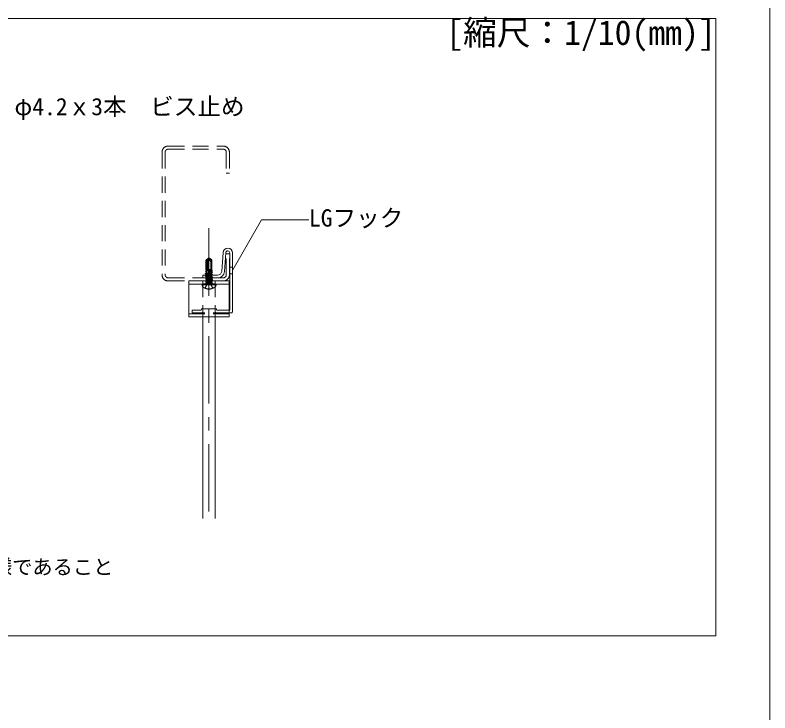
# Model space of a CAD drawing. Units: millimetres on the paper, enlarged 40 times, with parts at other scales. Extents: x -7800 to 7800, y -5387 to 5300.
# Drawn here: x 5561 to 7800, y -2105 to -35 of the extents above; entities that cross this region are included whole.
import ezdxf
from ezdxf.enums import TextEntityAlignment as Align

# ---------------------------------------------------------------- set-up
doc = ezdxf.new("R2010")
doc.units = ezdxf.units.MM
doc.header["$LTSCALE"] = 40
for name, pattern in [('CHAIN1', [8, 5, -1, 1, -1]), ('DASHED1', [1.8, 1.2, -0.6]), ('LONG_DASHED1', [7, 6, -1])]:
    doc.linetypes.add(name, pattern=pattern)
for name, color, linetype, lineweight in [('4-0_中心線', 4, 'CHAIN1', 9), ('4-1_吊り材', 7, 'Continuous', 18), ('4-6_文字', 7, 'Continuous', 18), ('4-9_躯体他', 4, 'DASHED1', 9), ('4-B_補強金具・金具・その他', 3, 'Continuous', 18), ('4-C_ビス・アンカーボルト・強調図形', 2, 'Continuous', 25), ('F-3_野縁', 3, 'Continuous', 18)]:
    doc.layers.add(name, color=color, linetype=linetype, lineweight=lineweight)
doc.layers.add('F-6_文字', color=7, linetype='Continuous')
doc.styles.add('ＭＳ ゴシック', font='')
doc.styles.get('ＭＳ ゴシック').set_extended_font_data('MS Gothic')

msp = doc.modelspace()

# ---------------------------------------------------------------- linework, layer by layer
at = {"layer": '4-0_中心線'}
msp.add_line((6136.21, -667.43), (6136.21, -1527.62), dxfattribs=at)
at = {"layer": '4-1_吊り材', "linetype": 'DASHED1'}
for p, q in [((6118.21, -823.6), (6118.21, -930)), ((6118.21, -823.6), (6154.21, -823.6)), ((6154.21, -823.6), (6154.21, -930))]:
    msp.add_line(p, q, dxfattribs=at)
at = {"layer": '4-1_吊り材'}
for p, q in [((6118.21, -930), (6118.21, -1527.62)), ((6154.21, -930), (6154.21, -1527.62))]:
    msp.add_line(p, q, dxfattribs=at)
at = {"layer": '4-6_文字'}
msp.add_lwpolyline([(6206.93, -790.51), (6292.24, -642.73), (6432.71, -642.73)], dxfattribs=at)
at = {"layer": '4-9_躯体他'}
for p, q in [((6015.25, -423.6), (6178.45, -423.6)), ((5996.85, -442), (5996.85, -805.2)), ((6006.05, -442), (6006.05, -805.2)), ((6015.25, -432.8), (6178.45, -432.8)), ((6196.85, -442), (6196.85, -503.6)), ((6196.85, -805.2), (6196.85, -743.6)), ((6015.25, -814.4), (6178.45, -814.4)), ((6015.25, -823.6), (6178.45, -823.6))]:
    msp.add_line(p, q, dxfattribs=at)
for points in [[(6187.65, -442), (6187.65, -503.6), (6196.85, -503.6)], [(6187.65, -805.2), (6187.65, -743.6), (6196.85, -743.6)]]:
    msp.add_lwpolyline(points, dxfattribs=at)
for centre, radius, start, end in [((6015.25, -442), 18.4, 90, 180), ((6178.45, -442), 18.4, 0, 90), ((6015.25, -442), 9.2, 90, 180), ((6178.45, -442), 9.2, 0, 90), ((6015.25, -805.2), 18.4, 180, 270), ((6015.25, -805.2), 9.2, 180, 270), ((6178.45, -805.2), 18.4, 270, 0), ((6178.45, -805.2), 9.2, 270, 0)]:
    msp.add_arc(centre, radius, start, end, dxfattribs=at)
at = {"layer": '4-B_補強金具・金具・その他'}
for p, q in [((6173.91, -795.18), (6177.81, -739.37)), ((6181.89, -795.74), (6185.79, -739.93)), ((6197.78, -740.35), (6197.78, -910.1)), ((6205.78, -740.35), (6205.99, -913.89)), ((6196.21, -823.6), (6076.21, -823.6)), ((6161.94, -806.35), (6117.78, -806.35)), ((6117.78, -806.35), (6117.78, -814.35)), ((6161.94, -814.35), (6117.78, -814.35)), ((6196.21, -930), (6196.21, -823.6)), ((6196.21, -910.1), (6197.78, -910.1)), ((6170.15, -930), (6102.26, -930)), ((6201.99, -918.1), (6196.21, -918.1))]:
    msp.add_line(p, q, dxfattribs=at)
at = {"layer": '4-B_補強金具・金具・その他', "linetype": 'DASHED1'}
for p, q in [((6197.78, -782.35), (6205.78, -782.35)), ((6197.78, -802.35), (6205.78, -802.35)), ((6196.21, -832.8), (6076.21, -832.8)), ((6086.21, -910.1), (6112.21, -910.1)), ((6086.21, -910.1), (6086.21, -918.1)), ((6114.21, -906.1), (6154.21, -906.1)), ((6118.21, -914.1), (6118.21, -906.1)), ((6158.21, -906.1), (6154.21, -906.1)), ((6154.21, -914.1), (6154.21, -906.1)), ((6160.21, -910.1), (6196.21, -910.1)), ((6196.21, -920.8), (6076.21, -920.8)), ((6196.21, -918.1), (6086.21, -918.1))]:
    msp.add_line(p, q, dxfattribs=at)
at = {"layer": '4-B_補強金具・金具・その他'}
msp.add_lwpolyline([(6196.21, -930), (6076.21, -930), (6076.21, -823.6)], dxfattribs=at)
for centre, radius, start, end in [((6191.78, -740.35), 14, 0, 176), ((6191.78, -740.35), 6, 0, 176), ((6161.94, -794.35), 12, 270, 356), ((6161.94, -794.35), 20, 270, 356), ((6201.99, -914.1), 4, 270, 3)]:
    msp.add_arc(centre, radius, start, end, dxfattribs=at)
at = {"layer": '4-B_補強金具・金具・その他', "linetype": 'DASHED1'}
for centre, radius, start, end in [((6110.42, -906.71), 3.83, 297.7261, 9.1438), ((6114.21, -914.1), 4, 270, 360), ((6158.21, -914.1), 4, 180, 270), ((6161.99, -906.71), 3.83, 170.8562, 242.2739)]:
    msp.add_arc(centre, radius, start, end, dxfattribs=at)
at = {"layer": '4-C_ビス・アンカーボルト・強調図形'}
for p, q in [((6134.4, -756.9), (6127.71, -761.59)), ((6131.71, -766.02), (6135.76, -759)), ((6136.21, -756.5), (6134.4, -756.9)), ((6138.01, -756.9), (6136.21, -756.5)), ((6136.7, -758.7), (6136.21, -756.5)), ((6144.71, -761.59), (6138.01, -756.9)), ((6130.21, -762.89), (6127.71, -761.59)), ((6127.71, -790.3), (6127.71, -761.59)), ((6131.71, -766.02), (6131.71, -792.8)), ((6135.95, -763.52), (6135.21, -764.82)), ((6135.21, -764.82), (6135.21, -796)), ((6139.74, -762.99), (6139.4, -762.75)), ((6141.71, -766.77), (6141.71, -790.3)), ((6143.46, -762.74), (6144.71, -761.59)), ((6144.71, -790.3), (6144.71, -761.59)), ((6125.71, -801.79), (6128.71, -800.05)), ((6125.71, -801.79), (6130.71, -800.95)), ((6125.71, -802.29), (6130.74, -801.44)), ((6125.71, -802.29), (6125.71, -801.79)), ((6125.71, -802.29), (6128.71, -804.02)), ((6125.71, -808.84), (6146.71, -805.31)), ((6125.71, -809.34), (6146.71, -805.81)), ((6126.22, -795.53), (6130.38, -794.87)), ((6126.22, -795.53), (6127.02, -796)), ((6126.59, -794.23), (6130.3, -793.36)), ((6127.02, -796), (6128.71, -796.97)), ((6127.71, -790.3), (6129.13, -790.3)), ((6128.71, -793), (6128.71, -790.3)), ((6129.27, -792.87), (6128.71, -793)), ((6128.71, -796.97), (6129.48, -796.79)), ((6128.71, -800.05), (6128.71, -796.97)), ((6129.65, -799.83), (6128.71, -800.05)), ((6143.71, -803.58), (6128.71, -807.1)), ((6128.71, -804.02), (6129.87, -803.75)), ((6128.71, -807.1), (6128.71, -804.02)), ((6129.13, -790.3), (6129.27, -792.87)), ((6137.13, -792.8), (6129.26, -792.8)), ((6130.3, -793.36), (6129.27, -792.87)), ((6129.48, -796.79), (6129.85, -796)), ((6129.48, -796.79), (6129.65, -799.83)), ((6130.71, -800.95), (6129.65, -799.83)), ((6129.85, -796), (6130.38, -794.87)), ((6129.87, -803.75), (6130.74, -801.44)), ((6129.87, -803.75), (6129.94, -804.98)), ((6130.3, -793.36), (6130.38, -794.87)), ((6130.71, -800.95), (6130.74, -801.44)), ((6136.27, -796), (6134.04, -804.27)), ((6134.47, -802.66), (6143.71, -800.49)), ((6134.47, -802.66), (6136.08, -800.55)), ((6135.21, -796), (6135.21, -799.94)), ((6143.71, -796.53), (6135.61, -798.43)), ((6136.21, -800.02), (6135.61, -798.43)), ((6136.08, -800.55), (6146.71, -798.76)), ((6136.22, -800.02), (6136.08, -800.55)), ((6136.21, -800.02), (6146.71, -798.26)), ((6137.81, -790.3), (6136.27, -796)), ((6136.5, -795.14), (6143.71, -793.44)), ((6136.5, -795.14), (6137.93, -793.68)), ((6140.23, -790.3), (6137.65, -790.9)), ((6138.54, -791.43), (6137.65, -790.9)), ((6137.81, -790.3), (6144.71, -790.3)), ((6138.54, -791.43), (6137.93, -793.68)), ((6137.93, -793.68), (6145.33, -792.5)), ((6138.54, -791.43), (6143.39, -790.3)), ((6145.33, -792.5), (6143.71, -793.44)), ((6143.71, -796), (6143.71, -793.44)), ((6143.71, -796.53), (6143.71, -796)), ((6146.71, -798.26), (6143.71, -796.53)), ((6146.71, -798.76), (6143.71, -800.49)), ((6143.71, -803.58), (6143.71, -800.49)), ((6146.71, -805.31), (6143.71, -803.58)), ((6146.71, -805.81), (6143.71, -807.54)), ((6145.33, -792.5), (6144.71, -790.3)), ((6146.71, -798.76), (6146.71, -798.26)), ((6146.71, -805.81), (6146.71, -805.31)), ((6125.71, -808.84), (6128.71, -807.1)), ((6125.71, -809.34), (6125.71, -808.84)), ((6125.71, -809.34), (6128.71, -811.07)), ((6128.37, -814.35), (6128.71, -814.15)), ((6128.71, -811.07), (6143.71, -807.54)), ((6143.71, -810.63), (6128.71, -814.15)), ((6128.71, -814.15), (6128.71, -811.07)), ((6134.87, -814.35), (6146.71, -812.36)), ((6143.71, -810.63), (6143.71, -807.54)), ((6116.21, -835.3), (6116.21, -836.8)), ((6156.21, -835.3), (6116.21, -835.3)), ((6153.71, -832.8), (6118.71, -832.8)), ((6156.21, -835.3), (6156.21, -836.8))]:
    msp.add_line(p, q, dxfattribs=at)
at = {"layer": '4-C_ビス・アンカーボルト・強調図形', "linetype": 'DASHED1'}
for p, q in [((6125.71, -815.89), (6128.29, -814.4)), ((6125.71, -815.89), (6134.58, -814.4)), ((6125.71, -816.39), (6137.56, -814.4)), ((6125.71, -816.39), (6125.71, -815.89)), ((6125.71, -816.39), (6128.71, -818.12)), ((6125.95, -822.8), (6146.71, -819.41)), ((6125.95, -822.8), (6128.71, -821.2)), ((6126.16, -823.7), (6125.95, -822.8)), ((6126.16, -823.7), (6146.71, -819.91)), ((6126.16, -823.7), (6128.48, -825.04)), ((6143.92, -824.86), (6128.23, -828.53)), ((6128.23, -828.53), (6128.48, -825.04)), ((6128.48, -825.04), (6143.71, -821.64)), ((6128.64, -828.8), (6145.73, -825.9)), ((6128.71, -818.12), (6143.71, -814.59)), ((6143.71, -817.68), (6128.71, -821.2)), ((6128.71, -821.2), (6128.71, -818.12)), ((6140.98, -828.8), (6145.3, -827.78)), ((6144.05, -814.4), (6143.71, -814.59)), ((6143.71, -817.68), (6143.71, -814.59)), ((6146.71, -819.41), (6143.71, -817.68)), ((6146.71, -819.91), (6143.71, -821.64)), ((6143.71, -821.75), (6143.71, -821.64)), ((6143.92, -824.86), (6143.71, -821.75)), ((6145.73, -825.9), (6143.92, -824.86)), ((6145.3, -827.78), (6144.17, -828.42)), ((6145.3, -827.78), (6145.73, -825.9)), ((6146.71, -819.91), (6146.71, -819.41)), ((6125.71, -832.8), (6127.29, -831.21)), ((6127.36, -828.8), (6127.29, -831.21)), ((6127.29, -831.21), (6145.12, -831.21)), ((6145.06, -828.8), (6127.36, -828.8)), ((6136.21, -830.07), (6130.48, -833.11)), ((6136.21, -830.07), (6141.93, -833.11)), ((6142.65, -828.8), (6144.17, -828.42)), ((6144.2, -828.8), (6144.17, -828.42)), ((6145.06, -828.8), (6145.12, -831.21)), ((6146.71, -832.8), (6145.12, -831.21))]:
    msp.add_line(p, q, dxfattribs=at)
at = {"layer": '4-C_ビス・アンカーボルト・強調図形', "linetype": 'LONG_DASHED1'}
for p, q in [((6124.71, -844.69), (6130.48, -833.11)), ((6147.71, -844.69), (6141.93, -833.11))]:
    msp.add_line(p, q, dxfattribs=at)
at = {"layer": '4-C_ビス・アンカーボルト・強調図形'}
for points in [[(6135.76, -759), (6130.21, -762.89), (6130.21, -792.8)], [(6134.4, -756.9), (6135.76, -759), (6136.21, -756.5)], [(6126.22, -795.53), (6126.59, -794.23), (6128.71, -793)], [(6137.85, -814.35), (6146.71, -812.86), (6144.13, -814.35)], [(6146.71, -812.86), (6146.71, -812.36), (6143.71, -810.63)]]:
    msp.add_lwpolyline(points, dxfattribs=at)
for centre, radius, start, end in [((6130.13, -760.16), 6.72, 329.99998, 12.5), ((6143.26, -757.25), 6.72, 192.5, 235), ((6138.03, -764.72), 2.4, 54.99998, 149.99998), ((6137.1, -766.77), 4.61, 0, 54.99998), ((6141.45, -760.56), 2.97, 235, 312.84566), ((6147.2, -766.77), 5.49, 132.84566, 180), ((6131.46, -801.55), 3.75, 246.07925, 313.5446), ((6118.71, -835.3), 2.5, 90, 180), ((6122.21, -836.8), 6, 180, 238.10921), ((6136.21, -814.3), 32.5, 238.10921, 301.89078), ((6150.21, -836.8), 6, 301.89078, 0), ((6153.71, -835.3), 2.5, 0, 90)]:
    msp.add_arc(centre, radius, start, end, dxfattribs=at)
at = {"layer": 'F-3_野縁'}
for p, q in [((80, -45.66), (7640, -45.66)), ((7640, -45.66), (7640, -1875.96)), ((80, -1875.96), (7640, -1875.96))]:
    msp.add_line(p, q, dxfattribs=at)
msp.add_lwpolyline([(-7800, 5300), (7800, 5300), (7800, -5300)], dxfattribs=at)

# ---------------------------------------------------------------- texts
at = {"layer": '4-6_文字', "style": 'ＭＳ ゴシック'}
for s, height, p in [('φ4.2ｘ3本\u3000ビス止め', 51.32, (5559.1, -347.5)), ('LGフック', 51.32, (6432.71, -677.73)), ('・ブレース設置個所の吊元が全て上記の仕様であること', 43.99, (4352.4, -1707.08))]:
    msp.add_text(s, height=height, dxfattribs=at).set_placement(p, align=Align.BOTTOM_LEFT)
at = {"layer": 'F-6_文字', "style": 'ＭＳ ゴシック'}
msp.add_text('[縮尺：1/10(mm)]', height=73.31, dxfattribs=at).set_placement((6840, -145.66), align=Align.BOTTOM_LEFT)

doc.saveas('drawing.dxf')
